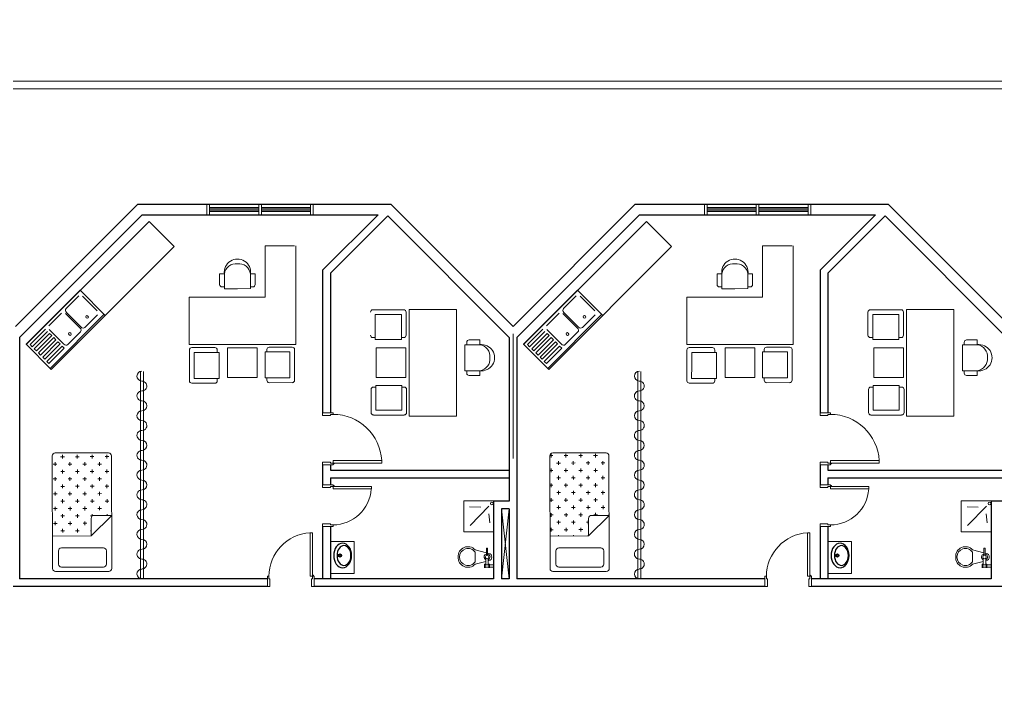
# Model space of a CAD drawing. Extents: x -59 to 582, y -1177 to 100.
# Drawn here: x 267.72 to 286.56, y -198.75 to -185.89 of the extents above; entities that cross this region are included whole.
import ezdxf

# ---------------------------------------------------------------- set-up
doc = ezdxf.new("R2010")
doc.units = 0
doc.header["$LTSCALE"] = 0.15
doc.layers.get('0').update_dxf_attribs({"color": 252})
doc.layers.add('0 sockets', color=252, linetype='Continuous')
for name, color, linetype, lineweight in [('anal', 252, 'Continuous', 20), ('DOOR', 252, 'Continuous', 20), ('FUR', 252, 'Continuous', 9), ('FURNITURE-1', 252, 'Continuous', 9), ('sofa', 252, 'Continuous', 9), ('wall', 252, 'Continuous', 30)]:
    doc.layers.add(name, color=color, linetype=linetype, lineweight=lineweight)
doc.styles.add('ROMAND', font='ROMAND.SHX')

# ---------------------------------------------------------------- blocks, each defined once
blk = doc.blocks.new('A$C48FC3568')
at = {"layer": 'FUR'}
h = blk.add_hatch(dxfattribs=at)
h.set_pattern_fill('CROSS', color=256, scale=0.5, style=0)
h.set_pattern_definition([(0, (-34.60875, 58.23435), (0.125, -0.125), [0.0625, -0.1875]), (270, (-34.5775, 58.2656), (-0.125, -0.125), [0.0625, -0.1875])])
h.paths.add_polyline_path([(1.055, 0.703), (1.055, 1), (0.05, 1, 0.414214), (0, 0.95), (0, 0.05, 0.414214), (0.05, 0), (1.402, 0), (1.402, 0.653), (1.105, 0.653, -0.414214)])
for p, q in [((1.95, 1), (0.05, 1)), ((1.402, 0.653), (1.055, 1)), ((1.055, 1), (1.055, 0.703)), ((0, 0.95), (0, 0.05)), ((1.602, 0.859), (1.602, 0.15)), ((1.877, 0.909), (1.652, 0.909)), ((1.927, 0.15), (1.927, 0.859)), ((2, 0.05), (2, 0.95)), ((1.402, 0.653), (1.105, 0.653)), ((1.402, 0), (1.402, 0.653)), ((1.652, 0.1), (1.877, 0.1)), ((0.05, 0), (1.95, 0))]:
    blk.add_line(p, q, dxfattribs=at)
for centre, start, end in [((0.05, 0.95), 90, 180), ((1.95, 0.95), 360, 90), ((1.652, 0.859), 90, 180), ((1.877, 0.859), 360, 90), ((1.105, 0.703), 180, 270), ((0.05, 0.05), 180, 270), ((1.652, 0.15), 180, 270), ((1.877, 0.15), 270, 0), ((1.95, 0.05), 270, 360)]:
    blk.add_arc(centre, 0.05, start, end, dxfattribs=at)
blk = doc.blocks.new('A$C058220D9')
at = {"layer": 'FUR'}
blk.add_blockref('A$C48FC3568', (0, 0), dxfattribs=at)
blk = doc.blocks.new('D80')
at = {"layer": 'DOOR'}
for points in [[(0.03, 0.2), (0.03, 0.94), (0.078, 0.94), (0.078, 0.2)], [(0.03, 0.2), (0, 0.2), (0, 0), (0.05, 0), (0.05, 0.15), (0.03, 0.15)], [(0.77, 0.2), (0.8, 0.2), (0.8, 0), (0.75, 0), (0.75, 0.15), (0.77, 0.15)]]:
    blk.add_lwpolyline(points, close=True, dxfattribs=at)
blk.add_circle((0.02, 0.21), 0.01, dxfattribs=at)
blk.add_arc((0.03, 0.2), 0.74, 0, 86.2769, dxfattribs=at)
blk = doc.blocks.new('ELLIPSE')
blk.add_circle((0.5, 0.5), 0.5)
blk = doc.blocks.new('A$C30776E45')
at = {"layer": 'FUR'}
for p, q in [((1.641, 2.361), (1.851, 2.571)), ((1.705, 2.297), (1.883, 2.474)), ((1.883, 2.474), (2.223, 2.135)), ((1.915, 2.571), (2.231, 2.256)), ((1.641, 2.361), (1.431, 2.151)), ((1.705, 2.297), (1.528, 2.119)), ((0, 0.754), (1.347, 2.101)), ((1.347, 2.101), (2.801, 0.646)), ((1.431, 2.086), (1.746, 1.771)), ((1.528, 2.119), (1.867, 1.779)), ((2.045, 1.957), (2.223, 2.135)), ((2.198, 2.159), (2.231, 2.192)), ((2.045, 1.957), (1.867, 1.779)), ((2.321, 2.021), (1.917, 1.617)), ((2.725, 1.617), (2.321, 2.021)), ((1.843, 1.804), (1.81, 1.771)), ((2.321, 1.213), (1.917, 1.617)), ((2.725, 1.617), (2.321, 1.213)), ((2.678, 1.337), (2.856, 1.515)), ((3.196, 1.175), (2.856, 1.515)), ((2.881, 1.491), (2.913, 1.523)), ((3.293, 1.208), (2.977, 1.523)), ((2.678, 1.337), (2.501, 1.159)), ((2.525, 1.135), (2.493, 1.103)), ((2.84, 0.82), (2.501, 1.159)), ((3.018, 0.998), (3.196, 1.175)), ((3.083, 0.933), (3.293, 1.143)), ((1.121, 1.034), (0.421, 0.333)), ((1.121, 1.034), (2.155, 0)), ((2.808, 0.723), (2.493, 1.038)), ((3.018, 0.998), (2.84, 0.82)), ((3.083, 0.933), (2.872, 0.723)), ((0.017, 0.737), (0.421, 0.333)), ((0.938, 0.582), (1.083, 0.726)), ((1.003, 0.517), (0.938, 0.582)), ((1.003, 0.517), (1.204, 0.718)), ((1.18, 0.694), (1.148, 0.726)), ((1.382, 0.541), (1.204, 0.718)), ((2.801, 0.646), (2.155, 0)), ((1.382, 0.541), (1.56, 0.363)), ((1.359, 0.162), (1.56, 0.363)), ((1.423, 0.097), (1.568, 0.242)), ((1.535, 0.339), (1.568, 0.306)), ((1.423, 0.097), (1.359, 0.162))]:
    blk.add_line(p, q, dxfattribs=at)
for centre, radius, start, end in [((1.883, 2.539), 0.0457, 45, 135), ((1.463, 2.119), 0.0457, 135, 225), ((2.198, 2.224), 0.0457, 315, 45), ((1.778, 1.804), 0.0457, 225, 315), ((2.945, 1.491), 0.0457, 45, 135), ((3.26, 1.175), 0.0457, 315, 45), ((2.525, 1.07), 0.0457, 135, 225), ((1.115, 0.694), 0.0457, 45, 135), ((2.84, 0.755), 0.0457, 225, 315), ((1.157, 0.316), 0.254, 127.4334, 322.5666), ((1.181, 0.379), 0.225, 142.1177, 232.1177), ((1.22, 0.339), 0.225, 217.8823, 307.8823), ((1.535, 0.274), 0.0457, 315, 45)]:
    blk.add_arc(centre, radius, start, end, dxfattribs=at)
blk = doc.blocks.new('D100')
at = {"layer": 'DOOR'}
for points in [[(0.03, 0.2), (0.03, 1.14), (0.078, 1.14), (0.078, 0.2)], [(0.03, 0.2), (0, 0.2), (0, 0), (0.05, 0), (0.05, 0.15), (0.03, 0.15)], [(0.97, 0.2), (1, 0.2), (1, 0), (0.95, 0), (0.95, 0.15), (0.97, 0.15)]]:
    blk.add_lwpolyline(points, close=True, dxfattribs=at)
blk.add_circle((0.02, 0.21), 0.01, dxfattribs=at)
blk.add_arc((0.029, 0.2), 0.941, 0.0029, 86.9663, dxfattribs=at)
blk = doc.blocks.new('D90')
at = {"layer": 'DOOR'}
for points in [[(0.03, 0.2), (0.03, 1.04), (0.078, 1.04), (0.078, 0.2)], [(0.03, 0.2), (0, 0.2), (0, 0), (0.05, 0), (0.05, 0.15), (0.03, 0.15)], [(0.87, 0.2), (0.9, 0.2), (0.9, 0), (0.85, 0), (0.85, 0.15), (0.87, 0.15)]]:
    blk.add_lwpolyline(points, close=True, dxfattribs=at)
blk.add_circle((0.02, 0.21), 0.01, dxfattribs=at)
blk.add_arc((0.025, 0.197), 0.845, 0.2218, 86.3889, dxfattribs=at)
blk = doc.blocks.new('ARCH')
for centre, radius in [((100.458, 389.926), 0.0306), ((100.458, 389.926), 0.0172), ((110.058, 389.926), 0.0306), ((110.058, 389.926), 0.0172)]:
    blk.add_circle(centre, radius)
at = {"layer": 'anal'}
for p, q in [((82.125, 399.075), (132.6, 399.075)), ((82.275, 398.925), (132.6, 398.925)), ((97.893, 396.6), (97.893, 396.7)), ((97.943, 396.5), (97.943, 396.7)), ((97.943, 396.6), (97.943, 396.7)), ((98.893, 396.7), (98.943, 396.7)), ((98.893, 396.5), (98.893, 396.7)), ((98.943, 396.5), (98.943, 396.7)), ((99.893, 396.5), (99.893, 396.7)), ((99.893, 396.6), (99.893, 396.7)), ((99.943, 396.6), (99.943, 396.7)), ((107.493, 396.6), (107.493, 396.7)), ((107.543, 396.6), (107.543, 396.7)), ((107.543, 396.5), (107.543, 396.7)), ((108.493, 396.5), (108.493, 396.7)), ((108.493, 396.7), (108.543, 396.7)), ((108.543, 396.5), (108.543, 396.7)), ((109.493, 396.6), (109.493, 396.7)), ((109.493, 396.5), (109.493, 396.7)), ((109.543, 396.6), (109.543, 396.7)), ((97.893, 396.6), (97.893, 396.5)), ((98.893, 396.64), (97.943, 396.64)), ((98.893, 396.615), (97.943, 396.615)), ((98.893, 396.585), (97.943, 396.585)), ((98.893, 396.56), (97.943, 396.56)), ((98.893, 396.5), (98.943, 396.5)), ((99.893, 396.64), (98.943, 396.64)), ((99.893, 396.615), (98.943, 396.615)), ((99.893, 396.585), (98.943, 396.585)), ((99.893, 396.56), (98.943, 396.56)), ((99.943, 396.6), (99.943, 396.5)), ((107.493, 396.6), (107.493, 396.5)), ((108.493, 396.64), (107.543, 396.64)), ((108.493, 396.615), (107.543, 396.615)), ((108.493, 396.585), (107.543, 396.585)), ((108.493, 396.56), (107.543, 396.56)), ((108.493, 396.5), (108.543, 396.5)), ((109.493, 396.64), (108.543, 396.64)), ((109.493, 396.615), (108.543, 396.615)), ((109.493, 396.585), (108.543, 396.585)), ((109.493, 396.56), (108.543, 396.56)), ((109.543, 396.6), (109.543, 396.5)), ((103.8, 391.8), (103.8, 394.2)), ((103.8, 391.8), (103.8, 394.2)), ((103.8, 391.8), (103.8, 394.2)), ((103.8, 391.8), (103.8, 394.2)), ((103.8, 391.8), (103.8, 394.2)), ((103.8, 391.8), (103.8, 394.2)), ((103.8, 391.8), (103.8, 394.2)), ((103.8, 391.8), (103.8, 394.2)), ((103.8, 391.8), (103.8, 394.2)), ((103.8, 391.8), (103.8, 394.2)), ((103.8, 391.8), (103.8, 394.2)), ((103.8, 391.8), (103.8, 394.2)), ((103.8, 391.8), (103.8, 394.2)), ((103.8, 391.8), (103.8, 394.2)), ((103.8, 391.8), (103.8, 394.2)), ((103.8, 391.8), (103.8, 394.2)), ((103.8, 391.8), (103.8, 394.2)), ((103.8, 391.8), (103.8, 394.2)), ((103.575, 390.825), (103.725, 389.475)), ((103.725, 390.825), (103.575, 389.475))]:
    blk.add_line(p, q, dxfattribs=at)
at = {"layer": 'FUR'}
for p, q in [((96.774, 396.369), (94.403, 393.999)), ((97.259, 395.885), (96.774, 396.369)), ((106.374, 396.369), (104.003, 393.999)), ((106.859, 395.885), (106.374, 396.369)), ((94.889, 393.515), (97.259, 395.885)), ((104.489, 393.515), (106.859, 395.885)), ((94.404, 394), (95.446, 395.042)), ((95.446, 395.042), (95.931, 394.557)), ((104.004, 394), (105.046, 395.042)), ((105.046, 395.042), (105.531, 394.557)), ((95.174, 394.689), (95.417, 394.932)), ((95.493, 394.927), (95.775, 394.644)), ((104.774, 394.689), (105.017, 394.932)), ((105.093, 394.927), (105.375, 394.644)), ((94.844, 394.359), (95.087, 394.602)), ((95.162, 394.597), (95.445, 394.314)), ((95.463, 394.331), (95.18, 394.614)), ((101.392, 394.666), (101.095, 394.666)), ((101.392, 394.666), (101.689, 394.666)), ((101.735, 394.62), (101.735, 394.174)), ((101.793, 392.612), (101.793, 394.669)), ((101.793, 394.669), (102.708, 394.669)), ((102.708, 393.208), (102.708, 394.669)), ((104.444, 394.359), (104.687, 394.602)), ((104.762, 394.597), (105.045, 394.314)), ((105.063, 394.331), (104.78, 394.614)), ((110.649, 394.62), (110.649, 394.174)), ((110.992, 394.666), (110.695, 394.666)), ((110.992, 394.666), (111.289, 394.666)), ((111.335, 394.62), (111.335, 394.174)), ((111.393, 392.612), (111.393, 394.669)), ((111.393, 394.669), (112.308, 394.669)), ((112.308, 393.208), (112.308, 394.669)), ((94.869, 393.535), (95.911, 394.578)), ((95.931, 394.557), (94.889, 393.515)), ((95.781, 394.569), (95.538, 394.325)), ((101.141, 394.574), (101.141, 394.094)), ((101.392, 394.574), (101.141, 394.574)), ((101.392, 394.574), (101.644, 394.574)), ((101.644, 394.574), (101.644, 394.094)), ((104.469, 393.535), (105.511, 394.578)), ((105.531, 394.557), (104.489, 393.515)), ((105.381, 394.569), (105.138, 394.325)), ((110.741, 394.574), (110.741, 394.094)), ((110.992, 394.574), (110.741, 394.574)), ((110.992, 394.574), (111.244, 394.574)), ((111.244, 394.574), (111.244, 394.094)), ((94.775, 394.289), (94.479, 393.994)), ((94.52, 393.954), (94.815, 394.249)), ((94.56, 393.913), (94.855, 394.209)), ((95.133, 394.001), (94.85, 394.284)), ((94.855, 394.209), (94.896, 394.168)), ((95.451, 394.239), (95.208, 393.995)), ((104.375, 394.289), (104.079, 393.994)), ((104.12, 393.954), (104.415, 394.249)), ((104.16, 393.913), (104.455, 394.209)), ((104.733, 394.001), (104.45, 394.284)), ((104.455, 394.209), (104.496, 394.168)), ((105.051, 394.239), (104.808, 393.995)), ((94.896, 394.168), (94.6, 393.873)), ((94.641, 393.832), (94.936, 394.128)), ((94.977, 394.087), (94.681, 393.792)), ((94.722, 393.752), (95.017, 394.047)), ((94.936, 394.128), (94.977, 394.087)), ((95.017, 394.047), (95.057, 394.007)), ((101.141, 394.129), (101.095, 394.129)), ((101.392, 394.094), (101.141, 394.094)), ((101.392, 394.094), (101.644, 394.094)), ((101.644, 394.129), (101.689, 394.129)), ((102.906, 393.992), (102.906, 394.038)), ((103.156, 394.084), (102.952, 394.084)), ((103.156, 394.084), (103.156, 393.992)), ((104.496, 394.168), (104.2, 393.873)), ((104.241, 393.832), (104.536, 394.128)), ((104.577, 394.087), (104.281, 393.792)), ((104.322, 393.752), (104.617, 394.047)), ((104.536, 394.128), (104.577, 394.087)), ((104.617, 394.047), (104.657, 394.007)), ((110.741, 394.129), (110.695, 394.129)), ((110.992, 394.094), (110.741, 394.094)), ((110.992, 394.094), (111.244, 394.094)), ((111.244, 394.129), (111.289, 394.129)), ((112.506, 393.992), (112.506, 394.038)), ((112.756, 394.084), (112.552, 394.084)), ((112.756, 394.084), (112.756, 393.992)), ((94.889, 393.515), (94.404, 394)), ((94.479, 393.994), (94.52, 393.954)), ((94.6, 393.873), (94.56, 393.913)), ((94.681, 393.792), (94.641, 393.832)), ((95.057, 394.007), (94.762, 393.711)), ((94.802, 393.671), (95.098, 393.966)), ((95.138, 393.926), (94.843, 393.63)), ((95.098, 393.966), (95.138, 393.926)), ((101.161, 393.929), (101.732, 393.929)), ((101.161, 393.929), (101.161, 393.358)), ((101.732, 393.929), (101.732, 393.358)), ((103.156, 393.992), (102.872, 393.992)), ((102.872, 393.741), (102.872, 393.992)), ((104.489, 393.515), (104.004, 394)), ((104.079, 393.994), (104.12, 393.954)), ((104.2, 393.873), (104.16, 393.913)), ((104.281, 393.792), (104.241, 393.832)), ((104.657, 394.007), (104.362, 393.711)), ((104.402, 393.671), (104.698, 393.966)), ((104.738, 393.926), (104.443, 393.63)), ((104.698, 393.966), (104.738, 393.926)), ((110.761, 393.929), (110.761, 393.358)), ((110.761, 393.929), (111.332, 393.929)), ((111.332, 393.929), (111.332, 393.358)), ((112.472, 393.741), (112.472, 393.992)), ((112.756, 393.992), (112.472, 393.992)), ((94.762, 393.711), (94.722, 393.752)), ((94.843, 393.63), (94.802, 393.671)), ((102.872, 393.741), (102.872, 393.489)), ((104.362, 393.711), (104.322, 393.752)), ((104.443, 393.63), (104.402, 393.671)), ((112.472, 393.741), (112.472, 393.489)), ((96.608, 393.478), (96.608, 389.475)), ((96.665, 393.478), (96.665, 389.475)), ((103.156, 393.489), (102.872, 393.489)), ((102.906, 393.489), (102.906, 393.444)), ((103.156, 393.489), (103.156, 393.398)), ((106.208, 393.478), (106.208, 389.475)), ((106.265, 393.478), (106.265, 389.475)), ((112.756, 393.489), (112.472, 393.489)), ((112.506, 393.489), (112.506, 393.444)), ((112.756, 393.489), (112.756, 393.398)), ((101.161, 393.358), (101.732, 393.358)), ((103.156, 393.398), (102.952, 393.398)), ((110.761, 393.358), (111.332, 393.358)), ((112.756, 393.398), (112.552, 393.398)), ((101.059, 392.682), (101.059, 393.128)), ((101.15, 393.173), (101.105, 393.173)), ((101.402, 393.208), (101.15, 393.208)), ((101.15, 392.728), (101.15, 393.208)), ((101.402, 393.208), (101.653, 393.208)), ((101.653, 392.728), (101.653, 393.208)), ((101.653, 393.173), (101.699, 393.173)), ((101.745, 392.682), (101.745, 393.128)), ((102.708, 393.208), (102.708, 392.612)), ((110.659, 392.682), (110.659, 393.128)), ((110.75, 393.173), (110.705, 393.173)), ((110.75, 392.728), (110.75, 393.208)), ((111.002, 393.208), (110.75, 393.208)), ((111.002, 393.208), (111.253, 393.208)), ((111.253, 392.728), (111.253, 393.208)), ((111.253, 393.173), (111.299, 393.173)), ((111.345, 392.682), (111.345, 393.128)), ((112.308, 393.208), (112.308, 392.612)), ((101.402, 392.728), (101.15, 392.728)), ((101.402, 392.728), (101.653, 392.728)), ((111.002, 392.728), (110.75, 392.728)), ((111.002, 392.728), (111.253, 392.728)), ((101.402, 392.636), (101.105, 392.636)), ((101.402, 392.636), (101.699, 392.636)), ((101.793, 392.612), (102.708, 392.612)), ((111.002, 392.636), (110.705, 392.636)), ((111.002, 392.636), (111.299, 392.636)), ((111.393, 392.612), (112.308, 392.612))]:
    blk.add_line(p, q, dxfattribs=at)
for centre, radius, start, end in [((101.095, 394.62), 0.0457, 90, 180), ((101.689, 394.62), 0.0457, 0, 90), ((110.695, 394.62), 0.0457, 90, 180), ((111.289, 394.62), 0.0457, 0, 90), ((101.095, 394.174), 0.0457, 180, 270), ((101.689, 394.174), 0.0457, 270, 0), ((102.952, 394.038), 0.0457, 90, 180), ((110.695, 394.174), 0.0457, 180, 270), ((111.289, 394.174), 0.0457, 270, 0), ((112.552, 394.038), 0.0457, 90, 180), ((103.19, 393.741), 0.254, 262.4334, 97.5666), ((103.129, 393.769), 0.225, 352.8823, 82.8823), ((112.79, 393.741), 0.254, 262.4334, 97.5666), ((112.729, 393.769), 0.225, 352.8823, 82.8823), ((103.129, 393.713), 0.225, 277.1177, 7.1177), ((112.729, 393.713), 0.225, 277.1177, 7.1177), ((96.637, 393.386), 0.0953, 90, 268.5024), ((106.237, 393.386), 0.0953, 90, 268.5024), ((96.637, 393.195), 0.0953, 270, 91.4976), ((102.952, 393.444), 0.0457, 180, 270), ((106.237, 393.195), 0.0953, 270, 91.4976), ((112.552, 393.444), 0.0457, 180, 270), ((96.637, 393.005), 0.0953, 90, 271.4976), ((101.105, 393.128), 0.0457, 90, 180), ((101.699, 393.128), 0.0457, 360, 90), ((106.237, 393.005), 0.0953, 90, 271.4976), ((110.705, 393.128), 0.0457, 90, 180), ((111.299, 393.128), 0.0457, 360, 90), ((96.637, 392.814), 0.0953, 270, 88.5024), ((106.237, 392.814), 0.0953, 270, 88.5024), ((96.637, 392.623), 0.0953, 90, 268.5024), ((106.237, 392.623), 0.0953, 90, 268.5024), ((96.637, 392.433), 0.0953, 270, 91.4976), ((101.105, 392.682), 0.0457, 180, 270), ((101.699, 392.682), 0.0457, 270, 360), ((106.237, 392.433), 0.0953, 270, 91.4976), ((110.705, 392.682), 0.0457, 180, 270), ((111.299, 392.682), 0.0457, 270, 360), ((96.637, 392.242), 0.0953, 90, 271.4976), ((106.237, 392.242), 0.0953, 90, 271.4976), ((96.637, 392.049), 0.0953, 271.4976, 90), ((106.237, 392.049), 0.0953, 271.4976, 90), ((96.637, 391.858), 0.0953, 88.5024, 270), ((106.237, 391.858), 0.0953, 88.5024, 270), ((96.637, 391.668), 0.0953, 268.5024, 90), ((106.237, 391.668), 0.0953, 268.5024, 90), ((96.637, 391.477), 0.0953, 91.4976, 270), ((106.237, 391.477), 0.0953, 91.4976, 270), ((96.637, 391.286), 0.0953, 271.4976, 90), ((106.237, 391.286), 0.0953, 271.4976, 90), ((96.637, 391.096), 0.0953, 88.5024, 270), ((106.237, 391.096), 0.0953, 88.5024, 270), ((96.637, 390.905), 0.0953, 268.5024, 90), ((106.237, 390.905), 0.0953, 268.5024, 90), ((96.637, 390.714), 0.0953, 91.4976, 270), ((106.237, 390.714), 0.0953, 91.4976, 270), ((96.637, 390.524), 0.0953, 268.5024, 90), ((106.237, 390.524), 0.0953, 268.5024, 90), ((96.637, 390.333), 0.0953, 91.4976, 270), ((106.237, 390.333), 0.0953, 91.4976, 270), ((96.637, 390.142), 0.0953, 271.4976, 90), ((106.237, 390.142), 0.0953, 271.4976, 90), ((96.637, 389.952), 0.0953, 88.5024, 270), ((106.237, 389.952), 0.0953, 88.5024, 270), ((96.637, 389.761), 0.0953, 268.5024, 90), ((106.237, 389.761), 0.0953, 268.5024, 90), ((96.637, 389.57), 0.0953, 91.4976, 270), ((106.237, 389.57), 0.0953, 91.4976, 270)]:
    blk.add_arc(centre, radius, start, end, dxfattribs=at)
for centre, start_param, end_param in [((95.215, 394.649), 0, 1.570796), ((104.815, 394.649), 0, 1.570796), ((95.41, 394.279), 3.141593, 4.712389), ((95.497, 394.366), 1.570796, 3.141593), ((105.01, 394.279), 3.141593, 4.712389), ((105.097, 394.366), 1.570796, 3.141593), ((95.167, 394.036), 1.570796, 3.141593), ((104.767, 394.036), 1.570796, 3.141593)]:
    blk.add_ellipse(centre, major_axis=(-0.0404, 0.0404), ratio=0.86, start_param=start_param, end_param=end_param, dxfattribs=at)
for centre in [(95.579, 394.528), (105.179, 394.528), (95.248, 394.198), (104.848, 394.198)]:
    blk.add_ellipse(centre, major_axis=(-0.0202, 0.0202), ratio=0.86, dxfattribs=at)
at = {"layer": 'FURNITURE-1', "ltscale": 0.5}
for p, q in [((100.275, 390.197), (100.734, 390.197)), ((100.734, 389.58), (100.734, 390.197)), ((109.875, 390.197), (110.334, 390.197)), ((110.334, 389.58), (110.334, 390.197)), ((100.275, 389.58), (100.734, 389.58)), ((109.875, 389.58), (110.334, 389.58))]:
    blk.add_line(p, q, dxfattribs=at)
at = {"layer": 'sofa'}
for p, q in [((102.847, 390.98), (102.847, 390.38)), ((102.847, 390.98), (103.425, 390.98)), ((102.962, 390.867), (103.177, 390.859)), ((103.335, 390.875), (102.97, 390.503)), ((112.447, 390.98), (112.447, 390.38)), ((112.447, 390.98), (113.025, 390.98)), ((112.562, 390.867), (112.777, 390.859)), ((112.935, 390.875), (112.57, 390.503)), ((103.331, 390.729), (103.35, 390.557)), ((112.931, 390.729), (112.95, 390.557)), ((102.847, 390.38), (103.425, 390.38)), ((112.447, 390.38), (113.025, 390.38)), ((103.286, 390.059), (103.286, 389.929)), ((103.309, 389.929), (103.309, 390.059)), ((112.886, 390.059), (112.886, 389.929)), ((112.909, 389.929), (112.909, 390.059)), ((103.286, 389.978), (103.066, 390.036)), ((103.066, 389.989), (103.066, 389.804)), ((103.275, 389.746), (103.275, 389.871)), ((103.332, 389.966), (103.309, 389.972)), ((103.321, 389.871), (103.321, 389.746)), ((112.886, 389.978), (112.666, 390.036)), ((112.666, 389.989), (112.666, 389.804)), ((112.875, 389.746), (112.875, 389.871)), ((112.932, 389.966), (112.909, 389.972)), ((112.921, 389.871), (112.921, 389.746)), ((103.275, 389.812), (103.066, 389.758)), ((103.251, 389.758), (103.251, 389.688)), ((103.263, 389.758), (103.251, 389.758)), ((103.263, 389.688), (103.263, 389.758)), ((103.332, 389.746), (103.263, 389.746)), ((103.263, 389.7), (103.332, 389.7)), ((103.332, 389.827), (103.32, 389.824)), ((103.344, 389.758), (103.332, 389.758)), ((103.332, 389.758), (103.332, 389.688)), ((103.344, 389.688), (103.344, 389.758)), ((103.425, 389.746), (103.344, 389.746)), ((103.344, 389.7), (103.425, 389.7)), ((112.875, 389.812), (112.666, 389.758)), ((112.863, 389.758), (112.851, 389.758)), ((112.851, 389.758), (112.851, 389.688)), ((112.863, 389.688), (112.863, 389.758)), ((112.932, 389.746), (112.863, 389.746)), ((112.863, 389.7), (112.932, 389.7)), ((112.932, 389.827), (112.92, 389.824)), ((112.932, 389.758), (112.932, 389.688)), ((112.944, 389.758), (112.932, 389.758)), ((112.944, 389.688), (112.944, 389.758)), ((113.025, 389.746), (112.944, 389.746)), ((112.944, 389.7), (113.025, 389.7))]:
    blk.add_line(p, q, dxfattribs=at)
for centre, radius in [((103.392, 390.928), 0.0268), ((112.992, 390.928), 0.0268), ((103.298, 389.897), 0.0347), ((112.898, 389.897), 0.0347)]:
    blk.add_circle(centre, radius, dxfattribs=at)
for centre, radius, start, end in [((102.929, 389.908), 0.188, 43.0172, 183.38), ((102.93, 389.896), 0.165, 34.5054, 179.7), ((103.298, 390.059), 0.0116, 0, 180), ((112.529, 389.908), 0.188, 43.0172, 183.38), ((112.53, 389.896), 0.165, 34.5054, 179.7), ((112.898, 390.059), 0.0116, 0, 180), ((102.929, 389.886), 0.188, 176.62, 316.9828), ((102.93, 389.898), 0.165, 180.3, 325.4946), ((103.298, 389.897), 0.0579, 101.8763, 246.5863), ((103.298, 389.897), 0.0579, 292.8505, 78.577), ((103.32, 389.897), 0.0707, 280.3889, 79.6111), ((112.529, 389.886), 0.188, 176.62, 316.9828), ((112.53, 389.898), 0.165, 180.3, 325.4946), ((112.898, 389.897), 0.0579, 101.8763, 246.5863), ((112.898, 389.897), 0.0579, 292.8505, 78.577), ((112.92, 389.897), 0.0707, 280.3889, 79.6111)]:
    blk.add_arc(centre, radius, start, end, dxfattribs=at)
at = {"layer": 'wall'}
for p, q in [((94.2, 394.341), (96.559, 396.7)), ((96.559, 396.7), (101.441, 396.7)), ((101.441, 396.7), (103.8, 394.341)), ((103.8, 394.341), (106.159, 396.7)), ((106.159, 396.7), (111.041, 396.7)), ((111.041, 396.7), (113.4, 394.341)), ((94.275, 394.134), (96.641, 396.5)), ((96.641, 396.5), (101.194, 396.5)), ((101.194, 396.5), (100.125, 395.431)), ((101.382, 396.476), (100.275, 395.369)), ((101.382, 396.476), (103.725, 394.134)), ((103.875, 394.134), (106.241, 396.5)), ((106.241, 396.5), (110.794, 396.5)), ((110.794, 396.5), (109.725, 395.431)), ((110.982, 396.476), (109.875, 395.369)), ((110.982, 396.476), (113.325, 394.134)), ((100.125, 395.431), (100.125, 392.678)), ((100.275, 395.369), (100.275, 392.678)), ((109.725, 395.431), (109.725, 392.678)), ((109.875, 395.369), (109.875, 392.678)), ((94.275, 394.134), (94.275, 389.475)), ((103.725, 394.134), (103.725, 390.975)), ((103.875, 394.134), (103.875, 389.475)), ((100.125, 391.678), (100.125, 391.287)), ((100.275, 391.678), (100.275, 391.575)), ((100.275, 391.575), (103.725, 391.575)), ((109.725, 391.678), (109.725, 391.287)), ((109.875, 391.678), (109.875, 391.575)), ((109.875, 391.575), (113.325, 391.575)), ((100.275, 391.425), (103.725, 391.425)), ((100.275, 391.425), (100.275, 391.287)), ((109.875, 391.425), (113.325, 391.425)), ((109.875, 391.425), (109.875, 391.287)), ((103.425, 390.975), (103.425, 389.475)), ((103.725, 390.975), (103.425, 390.975)), ((103.725, 390.825), (103.575, 390.825)), ((103.575, 390.825), (103.575, 389.475)), ((103.725, 390.825), (103.725, 389.475)), ((103.725, 390.825), (103.725, 389.475)), ((113.025, 390.975), (113.025, 389.475)), ((113.325, 390.975), (113.025, 390.975)), ((100.125, 390.487), (100.125, 389.475)), ((100.275, 390.487), (100.275, 389.475)), ((109.725, 390.487), (109.725, 389.475)), ((109.875, 390.487), (109.875, 389.475)), ((99.059, 389.325), (93.959, 389.325)), ((99.059, 389.475), (94.275, 389.475)), ((103.425, 389.475), (99.959, 389.475)), ((108.659, 389.325), (99.959, 389.325)), ((103.725, 389.475), (103.575, 389.475)), ((103.725, 389.475), (103.575, 389.475)), ((108.659, 389.475), (103.875, 389.475)), ((113.025, 389.475), (109.559, 389.475)), ((117.809, 389.325), (109.559, 389.325))]:
    blk.add_line(p, q, dxfattribs=at)
at = {"rotation": 90}
for p, xscale, yscale, zscale in [((100.683, 390.162), -0.4712399999999661, 0.3450149999999894, 0.4712399999999917), ((100.67, 390.117), -0.3824999999999932, 0.2677499999999782, 0.3824999999999932), ((110.283, 390.162), -0.4712399999999661, 0.3450149999999894, 0.4712399999999917), ((110.27, 390.117), -0.3824999999999932, 0.2677499999999782, 0.3824999999999932)]:
    blk.add_blockref('ELLIPSE', p, dxfattribs=dict(at, xscale=xscale, yscale=yscale, zscale=zscale))
at = {"layer": 'DOOR', "xscale": -1, "rotation": 270}
for p in [(100.125, 391.678), (109.725, 391.678)]:
    blk.add_blockref('D100', p, dxfattribs=at)
at = {"layer": 'DOOR', "rotation": 270}
for p in [(100.125, 391.287), (109.725, 391.287)]:
    blk.add_blockref('D80', p, dxfattribs=at)
at = {"layer": 'DOOR', "xscale": -1}
for p in [(99.959, 389.325), (109.559, 389.325)]:
    blk.add_blockref('D90', p, dxfattribs=at)
at = {"layer": 'FUR', "rotation": 224.9999999999995}
for p in [(99.075, 396.432), (108.675, 396.432)]:
    blk.add_blockref('A$C30776E45', p, dxfattribs=at)
at = {"layer": 'FUR', "xscale": 1.142857142856969, "yscale": 1.142857142856969, "zscale": 1.142857142856969, "rotation": 270.1259017659573}
for p in [(94.908, 391.903), (104.508, 391.903)]:
    blk.add_blockref('A$C058220D9', p, dxfattribs=at)
blk = doc.blocks.new('WQ')
h = blk.add_hatch(color=6)
h.dxf.hatch_style = 1
h.paths.add_polyline_path([(-126.091, 5), (-126.091, -169.521), (126.091, -169.521), (126.091, 5)])
h.paths.add_polyline_path([(121.091, 0), (121.091, -164.521), (-121.091, -164.521), (-121.091, 0)], flags=16)
at = {"layer": '0 sockets', "color": 3, "style": 'ROMAND'}
blk.add_attdef('ACCESS_CONTROL', (-48.663, 7.622), '', height=7.973, dxfattribs=at)

msp = doc.modelspace()

# ---------------------------------------------------------------- block references
at = {"layer": '0 sockets', "color": 3}
for name, p in [('WQ', (240.152, -157.713)), ('ARCH', (173.448, -586.153))]:
    msp.add_blockref(name, p, dxfattribs=at)

doc.saveas('drawing.dxf')
